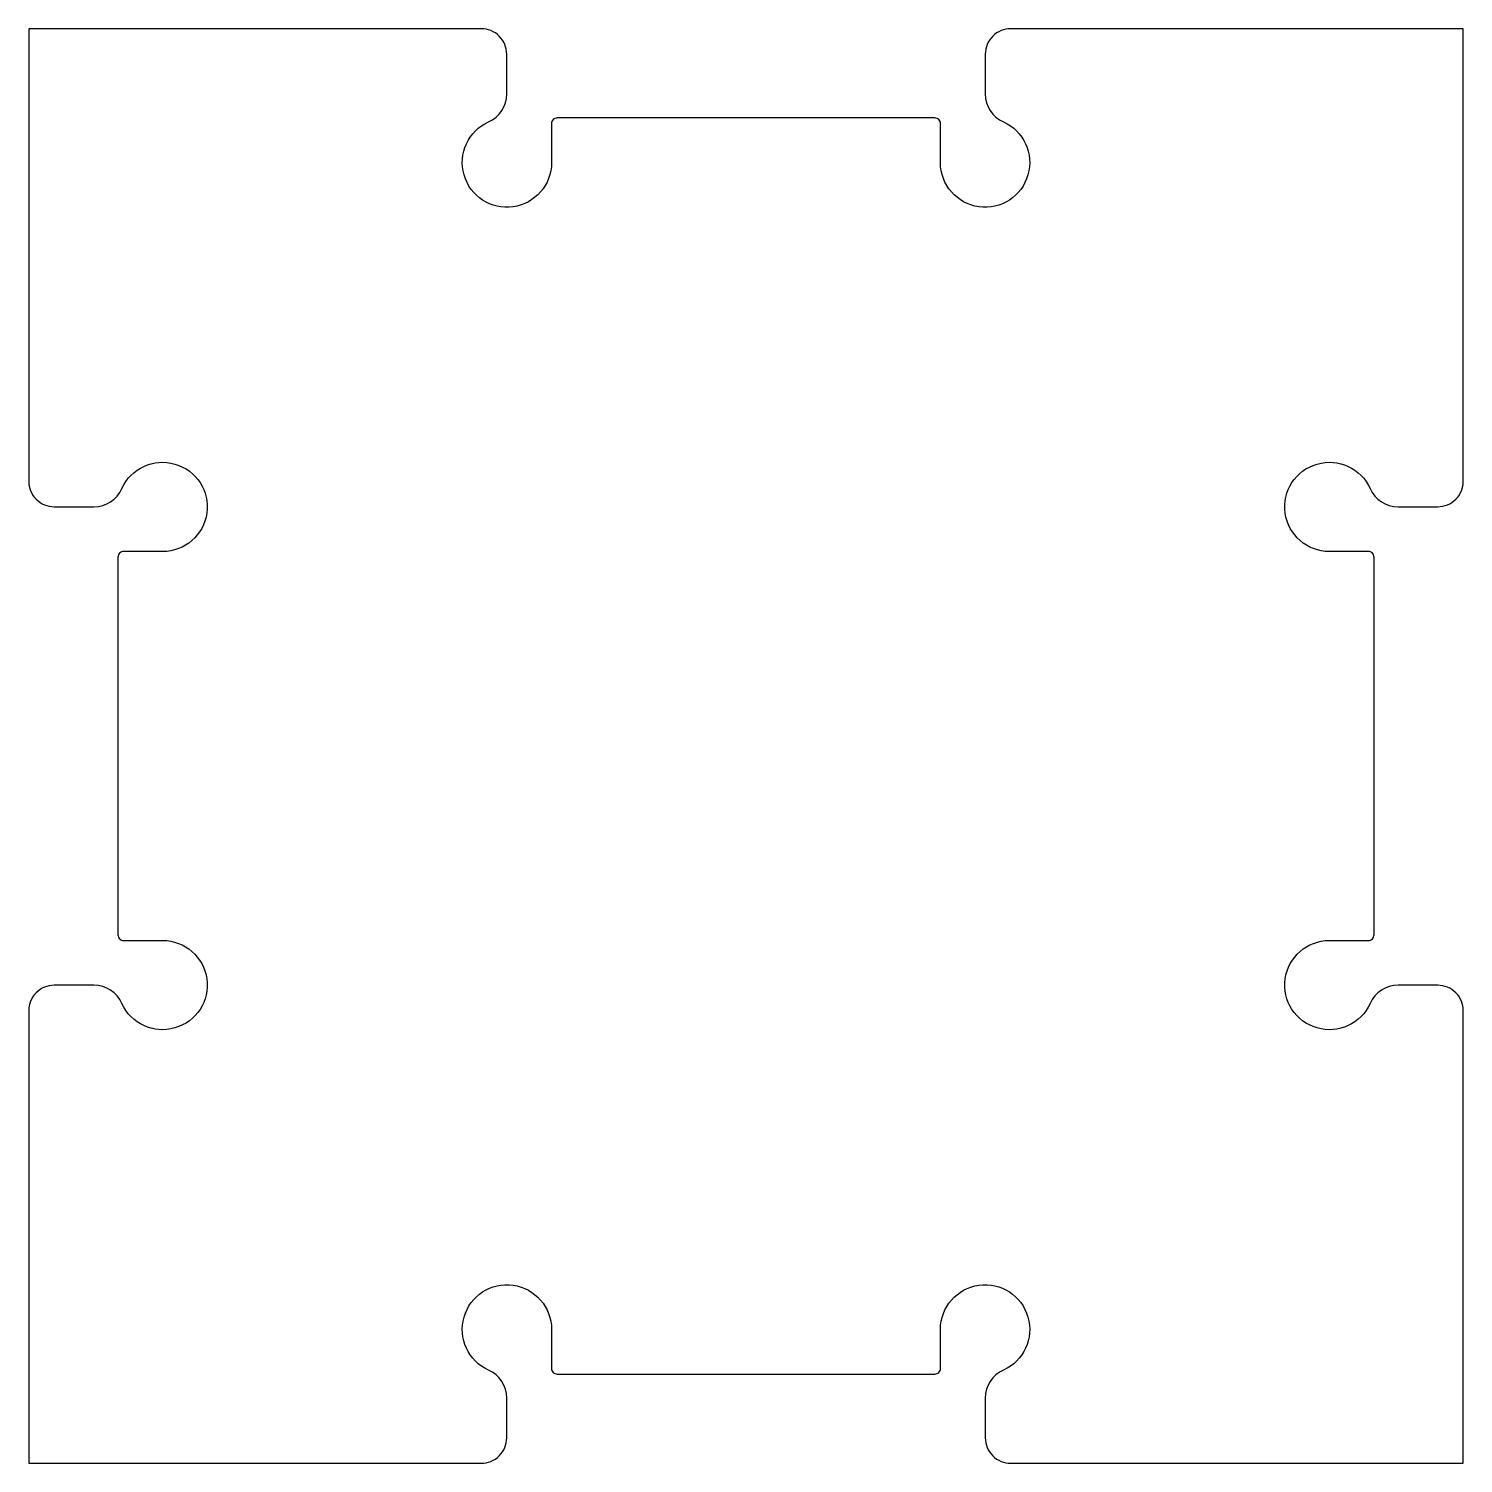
# Model space of a CAD drawing. Header units: millimetres. Extents: x -169 to 169, y -169 to 169.
import ezdxf

# ---------------------------------------------------------------- set-up
doc = ezdxf.new("R2010")
doc.units = ezdxf.units.MM
doc.layers.get('0').update_dxf_attribs({"linetype": 'CONTINUOUS'})

msp = doc.modelspace()

# ---------------------------------------------------------------- linework, layer by layer
msp.add_lwpolyline([(146.44, -45.75, 0.414214), (147.75, -44.44), (147.75, 44.44, 0.414214), (146.44, 45.75), (137.25, 45.75, -1.839174), (146.83, 60.54, 0.29557), (153.4, 56.29), (162.75, 56.29, 0.414214), (168.75, 62.29), (168.75, 168.75), (62.29, 168.75, 0.414214), (56.29, 162.75), (56.29, 153.4, 0.29557), (60.54, 146.83, -1.839174), (45.75, 137.25), (45.75, 146.44, 0.414214), (44.44, 147.75), (-44.44, 147.75, 0.414214), (-45.75, 146.44), (-45.75, 137.25, -1.839174), (-60.54, 146.83, 0.29557), (-56.29, 153.4), (-56.29, 162.75, 0.414214), (-62.29, 168.75), (-168.75, 168.75), (-168.75, 62.29, 0.414214), (-162.75, 56.29), (-153.4, 56.29, 0.29557), (-146.83, 60.54, -1.839174), (-137.25, 45.75), (-146.44, 45.75, 0.414214), (-147.75, 44.44), (-147.75, -44.44, 0.414214), (-146.44, -45.75), (-137.25, -45.75, -1.839174), (-146.83, -60.54, 0.29557), (-153.4, -56.29), (-162.75, -56.29, 0.414214), (-168.75, -62.29), (-168.75, -168.75), (-62.29, -168.75, 0.414214), (-56.29, -162.75), (-56.29, -153.4, 0.29557), (-60.54, -146.83, -1.839174), (-45.75, -137.25), (-45.75, -146.44, 0.414214), (-44.44, -147.75), (44.44, -147.75, 0.414214), (45.75, -146.44), (45.75, -137.25, -1.839174), (60.54, -146.83, 0.29557), (56.29, -153.4), (56.29, -162.75, 0.414214), (62.29, -168.75), (168.75, -168.75), (168.75, -62.29, 0.414214), (162.75, -56.29), (153.4, -56.29, 0.29557), (146.83, -60.54, -1.839174), (137.25, -45.75)], format="xyb", close=True)

doc.saveas('drawing.dxf')
